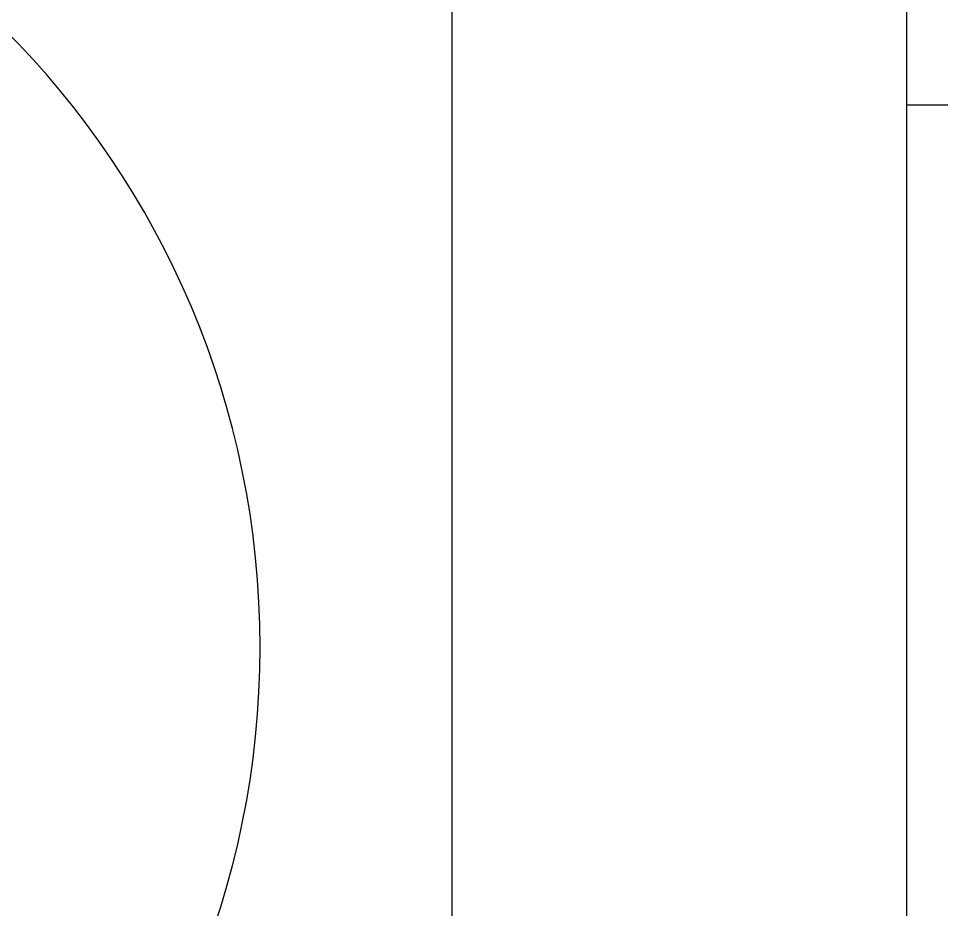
# Model space of a CAD drawing. Header units: millimetres. Extents: x 256 to 2599, y 626 to 1192.
# Drawn here: x 2130.177 to 2132.525, y 664.998 to 667.264 of the extents above; entities that cross this region are included whole.
import ezdxf

# ---------------------------------------------------------------- set-up
doc = ezdxf.new("R2010")
doc.units = ezdxf.units.MM
doc.layers.add('MAIN-1', color=7, linetype='Continuous')
doc.layers.add('MAIN-2', color=7, linetype='Continuous')

msp = doc.modelspace()

# ---------------------------------------------------------------- linework, layer by layer
at = {"layer": 'MAIN-1'}
for p, q in [((2131.2805, 663.1768), (2131.2805, 668.155)), ((2132.4361, 667.3105), (2132.4361, 664.0213)), ((2132.6139, 667.0438), (2132.4361, 667.0438))]:
    msp.add_line(p, q, dxfattribs=at)
at = {"layer": 'MAIN-2'}
for start, end in [(360, 180), (180, 360)]:
    msp.add_arc((2128.5691, 665.6659), 2.2224, start, end, dxfattribs=at)

doc.saveas('drawing.dxf')
